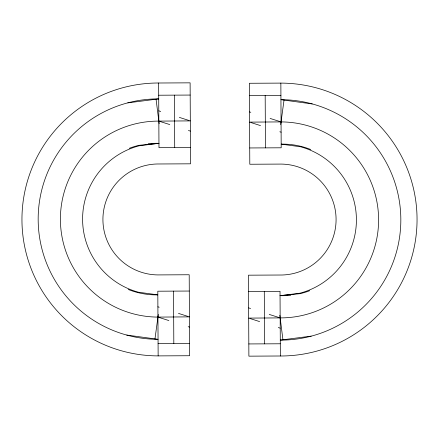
<?xml version="1.0" encoding="UTF-8"?>
<svg xmlns="http://www.w3.org/2000/svg" width="439" height="439" viewBox="0 0 439 439"><rect width="100%" height="100%" fill="white"/><g stroke="black" fill="none" stroke-linecap="round" stroke-linejoin="round"><path stroke-width="0.66" d="M154.972 338.903L158.303 314.45M280.697 124.55L284.028 100.097M127.815 102.869L158.72 98.885A120.22 120.22 0 0 0 38.171 218.77A120.22 120.22 0 0 0 158.062 339.32L126.756 335.056M311.185 336.131L280.28 340.115A120.22 120.22 0 0 0 400.829 220.23A120.22 120.22 0 0 0 280.938 99.68L312.244 103.944M158.951 143.284L139.108 145.803A75.793 75.793 0 0 0 138.439 292.226L157.826 294.865A75.793 75.793 0 0 1 128.243 289.477M280.049 295.716L299.892 293.197A75.793 75.793 0 0 0 300.561 146.774L281.174 144.135A75.793 75.793 0 0 1 310.757 149.523M168.883 320.563L157.941 317.095A97.99 97.99 0 0 1 60.401 218.655A97.99 97.99 0 0 1 158.836 121.109L190.312 120.895L179.375 117.411M259.625 321.589L248.688 318.105L280.164 317.891A97.99 97.99 0 0 0 378.599 220.345A97.99 97.99 0 0 0 281.059 121.905L249.582 122.124L260.519 125.609M157.941 317.095L189.418 316.876L178.481 313.391M158.638 83.004L190.114 82.839L190.537 163.818L159.061 163.977A55.473 55.473 0 0 0 102.924 218.781A55.473 55.473 0 0 0 157.722 274.918L189.198 274.754L189.621 355.727L158.144 355.892A136.441 136.441 0 0 1 21.95 219.204A136.441 136.441 0 0 1 158.638 83.004L158.978 147.691L190.449 147.526M280.856 83.108L249.379 83.273L249.802 164.246L281.278 164.082A55.473 55.473 0 0 1 336.076 220.219A55.473 55.473 0 0 1 279.939 275.023L248.463 275.182L248.886 356.161L280.362 355.996A136.441 136.441 0 0 0 417.05 219.796A136.441 136.441 0 0 0 280.856 83.108L281.19 147.795L249.72 147.959M158.704 95.219L190.175 95.06M249.445 95.488L280.916 95.323M189.28 291.041L157.81 291.205L158.144 355.892M248.551 291.474L280.022 291.309L280.362 355.996M158.084 343.677L189.555 343.512M248.825 343.94L280.296 343.781M249.528 111.912L250.817 112.324M270.117 118.437L281.059 121.905M158.836 121.109L169.778 124.577M188.435 130.493L190.361 131.102M248.639 307.898L250.565 308.507M269.222 314.423L280.164 317.891M188.183 326.676L189.472 327.088M279.824 131.76L281.108 132.166M158.786 110.847L160.712 111.462M278.288 327.538L280.214 328.152M157.892 306.834L159.176 307.24M279.824 315.24L282.935 339.72M156.064 99.28L159.176 123.76M265.183 95.406L265.452 147.877M264.289 291.392L264.563 343.858M174.437 95.142L174.711 147.608M173.548 291.123L173.817 343.594M129.291 148.294A75.793 75.793 0 0 1 138.933 145.325L158.951 143.339A75.793 75.793 0 0 0 148.201 143.734M309.709 290.706A75.793 75.793 0 0 1 300.067 293.675L280.049 295.661A75.793 75.793 0 0 0 290.799 295.266"/></g></svg>
